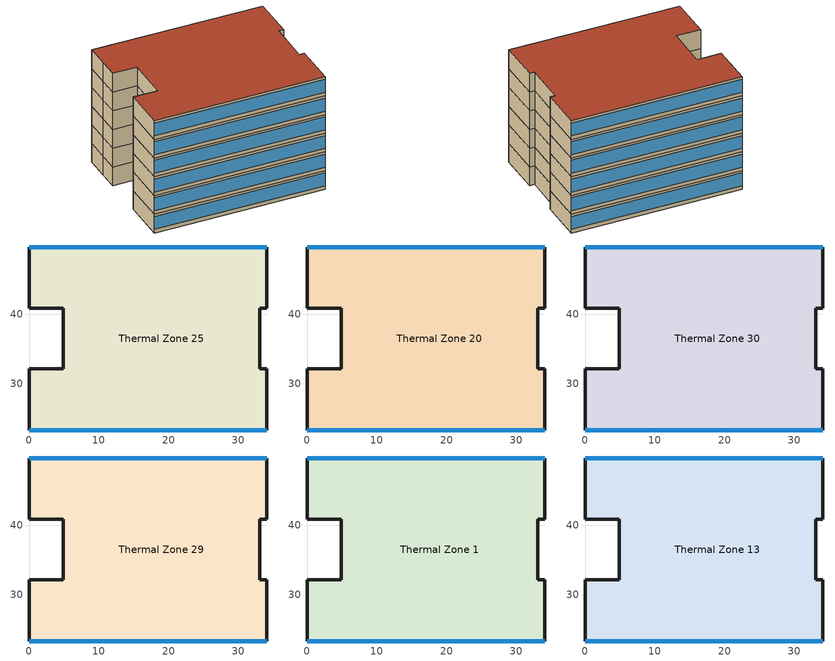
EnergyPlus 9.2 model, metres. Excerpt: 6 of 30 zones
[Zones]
Thermal Zone 25
 floor to Thermal Zone 22 (Interior Floor): 34.1,49.62 34.1,40.87 33.1,40.87 33.1,32.12 34.1,32.12 34.1,23.37 0,23.37 0,32.12 4.9,32.12 4.9,40.87 0,40.87 0,49.62 z89.3
 wall outside (ASHRAE 189.1-2009 ExtWall Mass ClimateZone 1): 0,32.12 0,23.37 34.1,23.37 34.1,32.12 33.1,32.12 33.1,40.87 34.1,40.87 34.1,49.62 0,49.62 0,44.72 0,40.87 4.9,40.87 4.9,32.12 0,32.12 z89.3:93.3
 window (ASHRAE 189.1-2009 ExtWindow ClimateZone 1): 34.07,49.62 0.03,49.62 / 0.03,23.37 34.07,23.37 z90.06:92.81
Thermal Zone 20
 floor to Thermal Zone 25 (Interior Floor): 34.1,49.62 34.1,40.87 33.1,40.87 33.1,32.12 34.1,32.12 34.1,23.37 0,23.37 0,32.12 4.9,32.12 4.9,40.87 0,40.87 0,49.62 z93.3
 wall outside (ASHRAE 189.1-2009 ExtWall Mass ClimateZone 1): 0,32.12 0,23.37 34.1,23.37 34.1,32.12 33.1,32.12 33.1,40.87 34.1,40.87 34.1,49.62 0,49.62 0,44.72 0,40.87 4.9,40.87 4.9,32.12 0,32.12 z93.3:97.3
 window (ASHRAE 189.1-2009 ExtWindow ClimateZone 1): 34.07,49.62 0.03,49.62 / 0.03,23.37 34.07,23.37 z94.06:96.81
Thermal Zone 30
 floor to Thermal Zone 20 (Interior Floor): 34.1,49.62 34.1,40.87 33.1,40.87 33.1,32.12 34.1,32.12 34.1,23.37 0,23.37 0,32.12 4.9,32.12 4.9,40.87 0,40.87 0,49.62 z97.3
 wall outside (ASHRAE 189.1-2009 ExtWall Mass ClimateZone 1): 0,32.12 0,23.37 34.1,23.37 34.1,32.12 33.1,32.12 33.1,40.87 34.1,40.87 34.1,49.62 0,49.62 0,44.72 0,40.87 4.9,40.87 4.9,32.12 0,32.12 z97.3:101.3
 window (ASHRAE 189.1-2009 ExtWindow ClimateZone 1): 34.07,49.62 0.03,49.62 / 0.03,23.37 34.07,23.37 z98.06:100.81
Thermal Zone 29
 floor to Thermal Zone 30 (Interior Floor): 34.1,49.62 34.1,40.87 33.1,40.87 33.1,32.12 34.1,32.12 34.1,23.37 0,23.37 0,32.12 4.9,32.12 4.9,40.87 0,40.87 0,49.62 z101.3
 wall outside (ASHRAE 189.1-2009 ExtWall Mass ClimateZone 1): 0,32.12 0,23.37 34.1,23.37 34.1,32.12 33.1,32.12 33.1,40.87 34.1,40.87 34.1,49.62 0,49.62 0,44.72 0,40.87 4.9,40.87 4.9,32.12 0,32.12 z101.3:105.3
 window (ASHRAE 189.1-2009 ExtWindow ClimateZone 1): 34.07,49.62 0.03,49.62 / 0.03,23.37 34.07,23.37 z102.06:104.81
Thermal Zone 1
 floor to Thermal Zone 29 (Interior Floor): 34.1,49.62 34.1,40.87 33.1,40.87 33.1,32.12 34.1,32.12 34.1,23.37 0,23.37 0,32.12 4.9,32.12 4.9,40.87 0,40.87 0,49.62 z105.3
 wall outside (ASHRAE 189.1-2009 ExtWall Mass ClimateZone 1): 0,32.12 0,23.37 34.1,23.37 34.1,32.12 33.1,32.12 33.1,40.87 34.1,40.87 34.1,49.62 0,49.62 0,44.72 0,40.87 4.9,40.87 4.9,32.12 0,32.12 z105.3:109.3
 window (ASHRAE 189.1-2009 ExtWindow ClimateZone 1): 34.07,49.62 0.03,49.62 / 0.03,23.37 34.07,23.37 z106.06:108.81
Thermal Zone 13
 floor to Thermal Zone 1 (Interior Floor): 34.1,49.62 34.1,40.87 33.1,40.87 33.1,32.12 34.1,32.12 34.1,23.37 0,23.37 0,32.12 4.9,32.12 4.9,40.87 0,40.87 0,49.62 z109.3
 wall outside (ASHRAE 189.1-2009 ExtWall Mass ClimateZone 1): 0,40.87 4.9,40.87 4.9,32.12 0,32.12 0,23.37 34.1,23.37 34.1,32.12 33.1,32.12 33.1,40.87 34.1,40.87 34.1,49.62 0,49.62 z109.3:113.35; 0,49.62 0,44.72 0,40.87 z109.3:113.3; 0,49.62 0,40.87 z113.3:113.35
 window (ASHRAE 189.1-2009 ExtWindow ClimateZone 1): 34.07,49.62 0.03,49.62 / 0.03,23.37 34.07,23.37 z110.06:112.81
 roof outside (ASHRAE 189.1-2009 ExtRoof IEAD ClimateZone 1): 34.1,23.37 34.1,32.12 33.1,32.12 33.1,40.87 34.1,40.87 34.1,49.62 0,49.62 0,40.87 4.9,40.87 4.9,32.12 0,32.12 0,23.37 z113.35
[Building]
Building 1
[Site:Location]
Site 1: Latitude {deg}=0; Longitude {deg}=0; Time Zone {hr}=0; Elevation {m}=0
[SizingPeriod:DesignDay] Month=7; Day of Month=21; Day Type=SummerDesignDay; Daily Dry-Bulb Temperature Range {deltaC}=10.3; Dry-Bulb Temperature Range Modifier Type=DefaultMultipliers; Barometric Pressure {Pa}=101205; Wind Speed {m/s}=6.4; Wind Direction {deg}=350; Rain Indicator=No; Snow Indicator=No; Daylight Saving Time Indicator=No; Solar Model Indicator=ASHRAETau; ASHRAE Clear Sky Optical Depth for Beam Irradiance (taub)=0.745; ASHRAE Clear Sky Optical Depth for Diffuse Irradiance (taud)=1.352
Name | Maximum Dry-Bulb Temperature {C} | Humidity Condition Type | Wetbulb or DewPoint at Maximum Dry-Bulb {C} | Enthalpy at Maximum Dry-Bulb {J/kg}
Doha International Ann Clg .4% Condns DB=>MWB | 43.7 | Wetbulb | 22.1
Doha International Ann Clg .4% Condns DP=>MDB | 34 | Dewpoint | 30.1
Doha International Ann Clg .4% Condns Enth=>MDB | 35.3 | Enthalpy |  | 105900
Doha International Ann Clg .4% Condns WB=>MDB | 35.2 | Wetbulb | 31.1
[Material] Thermal Absorptance=0.9
Name | Roughness | Thickness {m} | Conductivity {W/m-K} | Density {kg/m3} | Specific Heat {J/kg-K} | Solar Absorptance | Visible Absorptance
1/2IN Gypsum | Smooth | 0.0127 | 0.16 | 784.9 | 830 | 0.4 | 0.4
1IN Stucco | Smooth | 0.0253 | 0.6918 | 1858 | 837 | 0.92 | 0.92
8IN Concrete HW | MediumRough | 0.2033 | 1.7296 | 2243 | 837 | 0.65 | 0.65
F16 Acoustic tile | MediumSmooth | 0.0191 | 0.06 | 368 | 590 | 0.3 | 0.3
M11 100mm lightweight concrete | MediumRough | 0.1016 | 0.53 | 1280 | 840 | 0.5 | 0.5
Metal Decking | MediumSmooth | 0.0015 | 45.006 | 7680 | 418.4 | 0.6 | 0.6
Roof Insulation [18] | MediumRough | 0.1693 | 0.049 | 265 | 836.8 | 0.7 | 0.7
Roof Membrane | VeryRough | 0.0095 | 0.16 | 1121.29 | 1460 | 0.7 | 0.7
Wall Insulation [31] | MediumRough | 0.0337 | 0.0432 | 91 | 837 | 0.5 | 0.5
[Material:AirGap]
F05 Ceiling air space resistance: Thermal Resistance {m2-K/W}=0.18
[WindowMaterial:Glazing]
Theoretical Glass [167]: Optical Data Type=SpectralAverage; Thickness {m}=0.003; Solar Transmittance at Normal Incidence=0.2374; Front Side Solar Reflectance at Normal Incidence=0.7126; Back Side Solar Reflectance at Normal Incidence=0; Visible Transmittance at Normal Incidence=0.2512; Front Side Visible Reflectance at Normal Incidence=0.6988; Back Side Visible Reflectance at Normal Incidence=0; Infrared Transmittance at Normal Incidence=0; Front Side Infrared Hemispherical Emissivity=0.985; Back Side Infrared Hemispherical Emissivity=0.985; Conductivity {W/m-K}=2.1073; Dirt Correction Factor for Solar and Visible Transmittance=1; Solar Diffusing=No
[Construction]
ASHRAE 189.1-2009 ExtRoof IEAD ClimateZone 1: Roof Membrane, Roof Insulation [18], Metal Decking
ASHRAE 189.1-2009 ExtWall Mass ClimateZone 1: 1IN Stucco, 8IN Concrete HW, Wall Insulation [31], 1/2IN Gypsum
ASHRAE 189.1-2009 ExtWindow ClimateZone 1: Theoretical Glass [167]
Interior Floor: F16 Acoustic tile, F05 Ceiling air space resistance, M11 100mm lightweight concrete
[Zone]
Thermal Zone 1; Thermal Zone 13; Thermal Zone 20; Thermal Zone 25; Thermal Zone 29; Thermal Zone 30
[ZoneControl:Thermostat]
Name | Zone or ZoneList | Control Type Schedule | Control 1
Thermal Zone 1 Thermostat | Thermal Zone 1 | Thermal Zone 1 Thermostat Schedule | Thermal Zone 1 Thermostat
Thermal Zone 13 Thermostat | Thermal Zone 13 | Thermal Zone 13 Thermostat Schedule | Thermal Zone 13 Thermostat
Thermal Zone 20 Thermostat | Thermal Zone 20 | Thermal Zone 20 Thermostat Schedule | Thermal Zone 20 Thermostat
Thermal Zone 25 Thermostat | Thermal Zone 25 | Thermal Zone 25 Thermostat Schedule | Thermal Zone 25 Thermostat
Thermal Zone 29 Thermostat | Thermal Zone 29 | Thermal Zone 29 Thermostat Schedule | Thermal Zone 29 Thermostat
Thermal Zone 30 Thermostat | Thermal Zone 30 | Thermal Zone 30 Thermostat Schedule | Thermal Zone 30 Thermostat
[ThermostatSetpoint:DualSetpoint] Heating Setpoint Temperature Schedule=Large Office HtgSetp; Cooling Setpoint Temperature Schedule=Large Office ClgSetp
Thermal Zone 1 Thermostat; Thermal Zone 13 Thermostat; Thermal Zone 20 Thermostat; Thermal Zone 25 Thermostat; Thermal Zone 29 Thermostat; Thermal Zone 30 Thermostat
[Sizing:Zone] Zone Cooling Design Supply Air Temperature Input Method=SupplyAirTemperature; Zone Cooling Design Supply Air Temperature {C}=14; Zone Cooling Design Supply Air Temperature Difference {deltaC}=11.11; Zone Heating Design Supply Air Temperature Input Method=SupplyAirTemperature; Zone Heating Design Supply Air Temperature {C}=40; Zone Heating Design Supply Air Temperature Difference {deltaC}=11.11; Zone Cooling Design Supply Air Humidity Ratio {kgWater/kgDryAir}=0.0085; Zone Heating Design Supply Air Humidity Ratio {kgWater/kgDryAir}=0.008; Design Specification Outdoor Air Object=189.1-2009 - Office - OpenOffice - CZ1-3 Ventilation; Cooling Design Air Flow Method=DesignDay; Cooling Design Air Flow Rate {m3/s}=0; Cooling Minimum Air Flow per Zone Floor Area {m3/s-m2}=0.000762; Cooling Minimum Air Flow {m3/s}=0; Cooling Minimum Air Flow Fraction=0; Heating Design Air Flow Method=DesignDay; Heating Design Air Flow Rate {m3/s}=0; Heating Maximum Air Flow per Zone Floor Area {m3/s-m2}=0.002032; Heating Maximum Air Flow {m3/s}=0.141576; Heating Maximum Air Flow Fraction=0.3; Account for Dedicated Outdoor Air System=No
Name | Design Specification Zone Air Distribution Object
Thermal Zone 1 | Thermal Zone 1 Design Spec Zone Air Dist
Thermal Zone 13 | Thermal Zone 13 Design Spec Zone Air Dist
Thermal Zone 20 | Thermal Zone 20 Design Spec Zone Air Dist
Thermal Zone 25 | Thermal Zone 25 Design Spec Zone Air Dist
Thermal Zone 29 | Thermal Zone 29 Design Spec Zone Air Dist
Thermal Zone 30 | Thermal Zone 30 Design Spec Zone Air Dist
[DesignSpecification:ZoneAirDistribution] Zone Air Distribution Effectiveness in Cooling Mode=1; Zone Air Distribution Effectiveness in Heating Mode=1
Thermal Zone 1 Design Spec Zone Air Dist; Thermal Zone 13 Design Spec Zone Air Dist; Thermal Zone 20 Design Spec Zone Air Dist; Thermal Zone 25 Design Spec Zone Air Dist; Thermal Zone 29 Design Spec Zone Air Dist; Thermal Zone 30 Design Spec Zone Air Dist
[DesignSpecification:OutdoorAir]
189.1-2009 - Office - OpenOffice - CZ1-3 Ventilation: Outdoor Air Method=Sum; Outdoor Air Flow per Person {m3/s-person}=0.00943895; Outdoor Air Flow per Zone Floor Area {m3/s-m2}=0; Outdoor Air Flow per Zone {m3/s}=0; Outdoor Air Flow Air Changes per Hour {1/hr}=0
[ZoneVentilation:DesignFlowRate] Schedule=Office Work Occ; Design Flow Rate Calculation Method=Flow/Person; Flow Rate per Person {m3/s-person}=0.00943895
Name | Zone or ZoneList
Thermal Zone 1 Ventilation per Person | Thermal Zone 1
Thermal Zone 13 Ventilation per Person | Thermal Zone 13
Thermal Zone 20 Ventilation per Person | Thermal Zone 20
Thermal Zone 25 Ventilation per Person | Thermal Zone 25
Thermal Zone 29 Ventilation per Person | Thermal Zone 29
Thermal Zone 30 Ventilation per Person | Thermal Zone 30
[Schedule:Compact]
Thermal Zone 1 Thermostat Schedule; Thermal Zone 13 Thermostat Schedule; Thermal Zone 20 Thermostat Schedule; Thermal Zone 25 Thermostat Schedule; Thermal Zone 29 Thermostat Schedule; Thermal Zone 30 Thermostat Schedule: Through: 12/31, For: AllDays, Until: 24:00, 4
[Schedule:Day:Interval]
Large Office HtgSetp Default Schedule: No, 06:00, 15.6, 22:00, 21, 24:00, 15.6
Large Office HtgSetp Rule 2 Day Schedule: No, 06:00, 15.6, 18:00, 21, 24:00, 15.6
Large Office HtgSetp Rule 1 Day Schedule; Large Office HtgSetp Summer Design Day: No, 24:00, 15.6
Large Office HtgSetp Winter Design Day: No, 24:00, 21
Large Office ClgSetp Default Schedule; Large Office ClgSetp Summer Design Day: No, 06:00, 26.7, 22:00, 24, 24:00, 26.7
Large Office ClgSetp Rule 2 Day Schedule: No, 06:00, 26.7, 18:00, 24, 24:00, 26.7
Large Office ClgSetp Rule 1 Day Schedule; Large Office ClgSetp Winter Design Day: No, 24:00, 26.7
Office Bldg Occ Default Schedule: No, 06:00, 0, 07:00, 0.1, 08:00, 0.2, 12:00, 0.85, 13:00, 0.5, 17:00, 0.85, 18:00, 0.7, 20:00, 0.4, 22:00, 0.1, 24:00, 0.05
Office Bldg Occ Rule 1 Day Schedule; Office Bldg Occ Winter Design Day: No, 24:00, 0
Office Bldg Occ Rule 2 Day Schedule: No, 06:00, 0, 08:00, 0.1, 14:00, 0.4, 17:00, 0.1, 24:00, 0
Office Bldg Occ Summer Design Day: No, 06:00, 0, 22:00, 1, 24:00, 0.05
[Schedule:Week:Daily]
Large Office HtgSetp Week Rule - Jan1-Jan3: Large Office HtgSetp Default Schedule, Large Office HtgSetp Default Schedule, Large Office HtgSetp Default Schedule, Large Office HtgSetp Default Schedule, Large Office HtgSetp Default Schedule, Large Office HtgSetp Default Schedule, Large Office HtgSetp Rule 2 Day Schedule, Large Office HtgSetp Default Schedule, Large Office HtgSetp Summer Design Day, Large Office HtgSetp Winter Design Day, Large Office HtgSetp Default Schedule, Large Office HtgSetp Default Schedule
Large Office HtgSetp Week Rule - Jan4-Dec31: Large Office HtgSetp Rule 1 Day Schedule, Large Office HtgSetp Default Schedule, Large Office HtgSetp Default Schedule, Large Office HtgSetp Default Schedule, Large Office HtgSetp Default Schedule, Large Office HtgSetp Default Schedule, Large Office HtgSetp Rule 2 Day Schedule, Large Office HtgSetp Default Schedule, Large Office HtgSetp Summer Design Day, Large Office HtgSetp Winter Design Day, Large Office HtgSetp Default Schedule, Large Office HtgSetp Default Schedule
Large Office ClgSetp Week Rule - Jan1-Jan3: Large Office ClgSetp Default Schedule, Large Office ClgSetp Default Schedule, Large Office ClgSetp Default Schedule, Large Office ClgSetp Default Schedule, Large Office ClgSetp Default Schedule, Large Office ClgSetp Default Schedule, Large Office ClgSetp Rule 2 Day Schedule, Large Office ClgSetp Default Schedule, Large Office ClgSetp Summer Design Day, Large Office ClgSetp Winter Design Day, Large Office ClgSetp Default Schedule, Large Office ClgSetp Default Schedule
Large Office ClgSetp Week Rule - Jan4-Dec31: Large Office ClgSetp Rule 1 Day Schedule, Large Office ClgSetp Default Schedule, Large Office ClgSetp Default Schedule, Large Office ClgSetp Default Schedule, Large Office ClgSetp Default Schedule, Large Office ClgSetp Default Schedule, Large Office ClgSetp Rule 2 Day Schedule, Large Office ClgSetp Default Schedule, Large Office ClgSetp Summer Design Day, Large Office ClgSetp Winter Design Day, Large Office ClgSetp Default Schedule, Large Office ClgSetp Default Schedule
Office Work Occ Week Rule - Jan1-Jan3: Office Bldg Occ Default Schedule, Office Bldg Occ Default Schedule, Office Bldg Occ Default Schedule, Office Bldg Occ Default Schedule, Office Bldg Occ Default Schedule, Office Bldg Occ Default Schedule, Office Bldg Occ Rule 2 Day Schedule, Office Bldg Occ Default Schedule, Office Bldg Occ Summer Design Day, Office Bldg Occ Winter Design Day, Office Bldg Occ Default Schedule, Office Bldg Occ Default Schedule
Office Work Occ Week Rule - Jan4-Dec31: Office Bldg Occ Rule 1 Day Schedule, Office Bldg Occ Default Schedule, Office Bldg Occ Default Schedule, Office Bldg Occ Default Schedule, Office Bldg Occ Default Schedule, Office Bldg Occ Default Schedule, Office Bldg Occ Rule 2 Day Schedule, Office Bldg Occ Default Schedule, Office Bldg Occ Summer Design Day, Office Bldg Occ Winter Design Day, Office Bldg Occ Default Schedule, Office Bldg Occ Default Schedule
[Schedule:Year]
Large Office HtgSetp: Large Office HtgSetp Week Rule - Jan1-Jan3, 1, 1, 1, 3, Large Office HtgSetp Week Rule - Jan4-Dec31, 1, 4, 12, 31
Large Office ClgSetp: Large Office ClgSetp Week Rule - Jan1-Jan3, 1, 1, 1, 3, Large Office ClgSetp Week Rule - Jan4-Dec31, 1, 4, 12, 31
Office Work Occ: Office Work Occ Week Rule - Jan1-Jan3, 1, 1, 1, 3, Office Work Occ Week Rule - Jan4-Dec31, 1, 4, 12, 31
